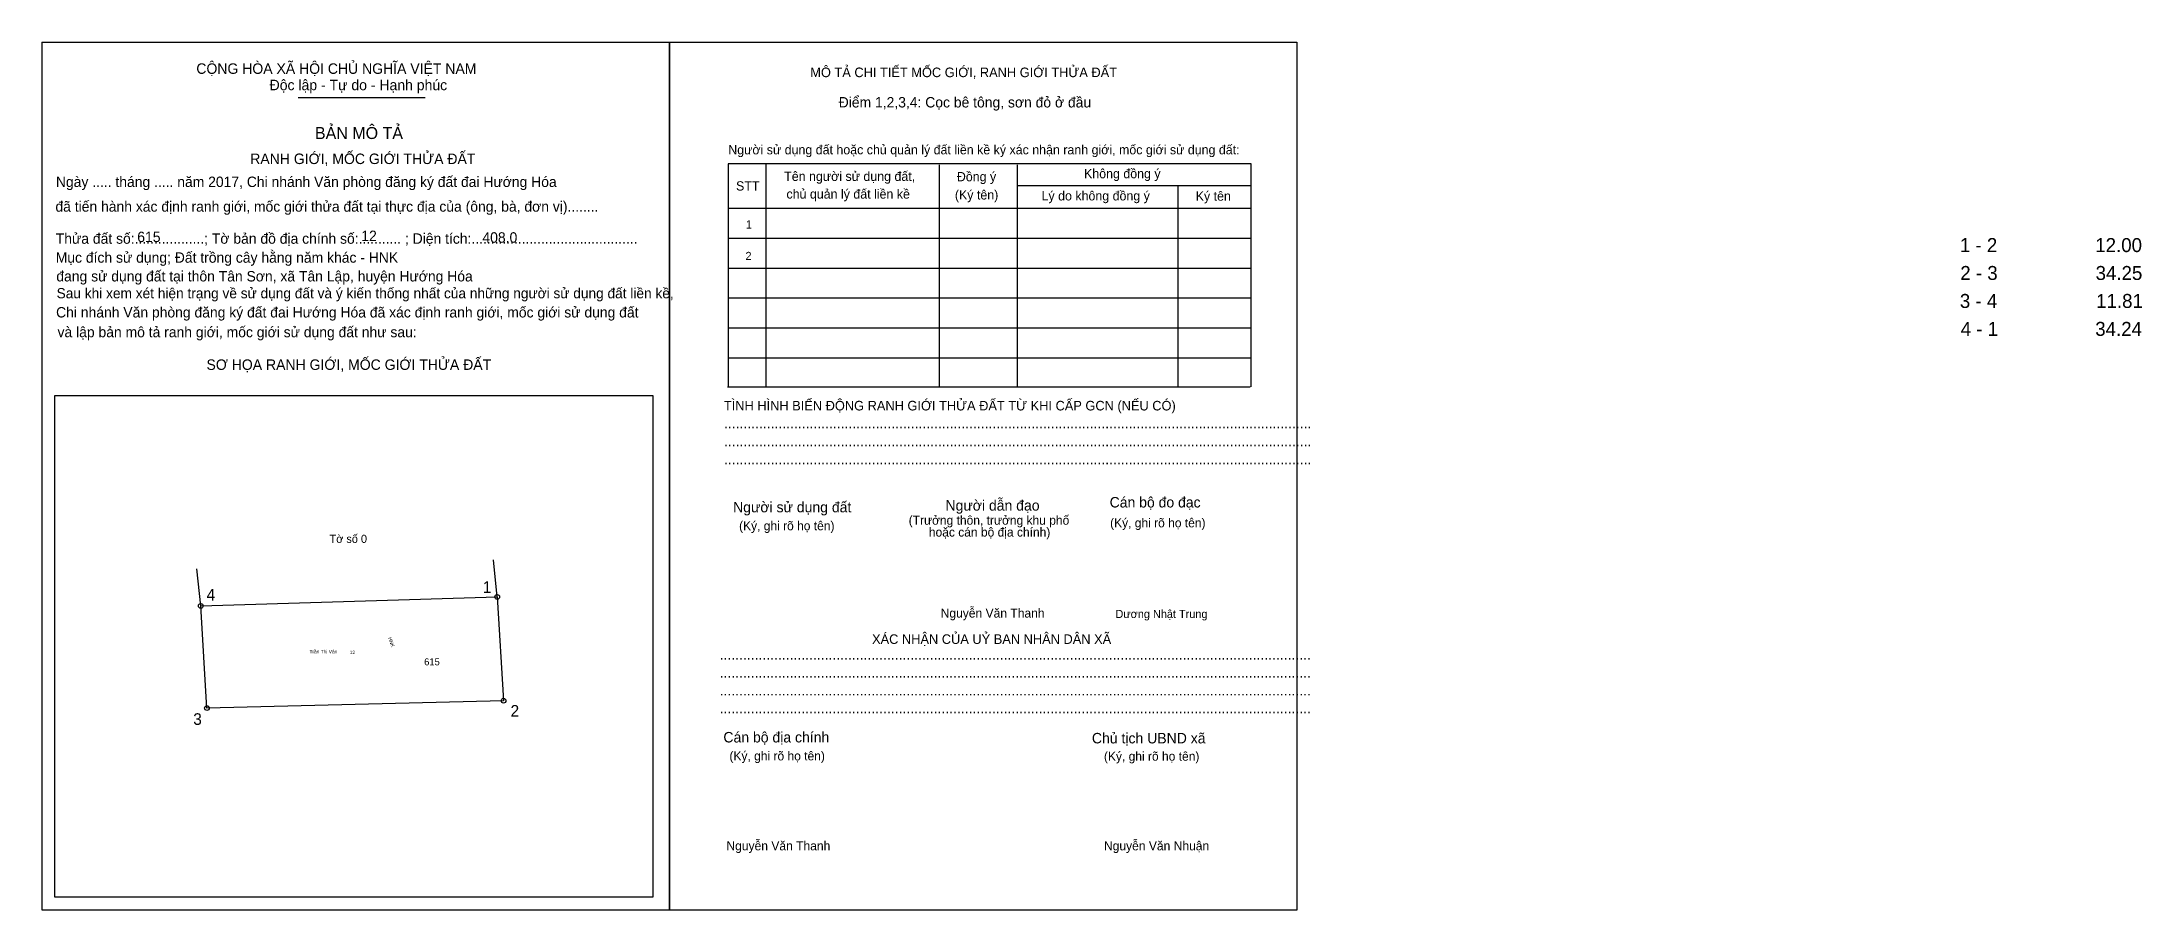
# Model space of a CAD drawing. Extents: x 548060 to 548303, y 1837666 to 1837766.
import ezdxf

# ---------------------------------------------------------------- set-up
doc = ezdxf.new("R2010")
doc.units = 0
for name, color, linetype in [('Level 1', 7, 'Continuous'), ('Level 10', 7, 'Continuous'), ('Level 11', 7, 'Continuous'), ('Level 13', 7, 'Continuous'), ('Level 18', 7, 'Continuous'), ('Level 19', 7, 'Continuous'), ('Level 2', 7, 'Continuous'), ('Level 21', 7, 'Continuous'), ('Level 27', 7, 'Continuous'), ('Level 36', 7, 'Continuous'), ('Level 52', 7, 'Continuous'), ('Level 6', 7, 'Continuous'), ('Level 60', 7, 'Continuous'), ('Level 9', 7, 'Continuous')]:
    doc.layers.add(name, color=color, linetype=linetype)

msp = doc.modelspace()

# ---------------------------------------------------------------- linework, layer by layer
at = {"layer": 'Level 1'}
for p, q in [((548060.21, 1837766.2), (548060.21, 1837766.2)), ((548060.21, 1837766.2), (548060.21, 1837766.2)), ((548060.21, 1837766.2), (548060.21, 1837766.2)), ((548060.22, 1837766.19), (548060.22, 1837766.19)), ((548089.78, 1837759.78), (548104.43, 1837759.78)), ((548143.78, 1837752.14), (548143.78, 1837726.41)), ((548163.76, 1837752.03), (548163.76, 1837726.41)), ((548172.77, 1837752.03), (548172.77, 1837726.41)), ((548172.77, 1837749.65), (548199.79, 1837749.65)), ((548191.32, 1837749.65), (548191.32, 1837726.41)), ((548139.44, 1837747.02), (548199.79, 1837747.02)), ((548139.44, 1837743.57), (548199.79, 1837743.57)), ((548139.44, 1837740.11), (548199.79, 1837740.11)), ((548139.44, 1837736.66), (548199.79, 1837736.66)), ((548139.44, 1837733.21), (548199.79, 1837733.21)), ((548139.44, 1837729.75), (548199.79, 1837729.75)), ((548139.33, 1837726.41), (548199.68, 1837726.41)), ((548061.7, 1837725.39), (548061.7, 1837725.39)), ((548061.7, 1837725.39), (548061.7, 1837725.39)), ((548061.7, 1837725.39), (548061.7, 1837725.39)), ((548130.74, 1837667.51), (548130.74, 1837667.51)), ((548130.74, 1837667.51), (548130.74, 1837667.51)), ((548130.74, 1837667.51), (548130.74, 1837667.51)), ((548205.07, 1837666.01), (548205.07, 1837666.01)), ((548205.08, 1837666.01), (548205.08, 1837666.01)), ((548205.08, 1837666.01), (548205.08, 1837666.01))]:
    msp.add_line(p, q, dxfattribs=at)
msp.add_lwpolyline([(548199.79, 1837726.41), (548199.79, 1837752.14), (548139.44, 1837752.14), (548139.44, 1837726.41)], dxfattribs=at)
msp.add_lwpolyline([(548061.7, 1837725.39), (548130.74, 1837725.39), (548130.74, 1837667.51), (548061.7, 1837667.51)], close=True, dxfattribs=at)
at = {"layer": 'Level 10'}
msp.add_lwpolyline([(548078.54, 1837701.11), (548112.76, 1837702.15), (548113.49, 1837690.17), (548079.25, 1837689.32)], close=True, dxfattribs=at)
at = {"layer": 'Level 11'}
for centre in [(548112.76, 1837702.15), (548078.54, 1837701.11), (548078.54, 1837701.11), (548079.25, 1837689.32), (548113.49, 1837690.17)]:
    msp.add_circle(centre, 0.269, dxfattribs=at)
at = {"layer": 'Level 2'}
for points in [[(548060.22, 1837766.19), (548132.64, 1837766.19), (548132.64, 1837666.01), (548060.22, 1837666.01)], [(548132.64, 1837766.19), (548205.07, 1837766.19), (548205.07, 1837666.01), (548132.64, 1837666.01)], [(548132.64, 1837766.19), (548205.07, 1837766.19), (548205.07, 1837666.01), (548132.64, 1837666.01)]]:
    msp.add_lwpolyline(points, close=True, dxfattribs=at)
at = {"layer": 'Level 27'}
for p, q in [((548078.54, 1837701.11), (548078.1, 1837705.39)), ((548112.76, 1837702.15), (548112.32, 1837706.43))]:
    msp.add_line(p, q, dxfattribs=at)

# ---------------------------------------------------------------- texts
at = {"layer": 'Level 1'}
for s, height, p in [('CỘNG HÒA XÃ HỘI CHỦ NGHĨA VIỆT NAM', 1.2089, (548078.03, 1837762.52)), ('MÔ TẢ CHI TIẾT MỐC GIỚI, RANH GIỚI THỬA ĐẤT', 1.1053, (548148.9, 1837762.14)), ('Độc lập - Tự do - Hạnh phúc', 1.2089, (548086.49, 1837760.63)), ('Điểm 1,2,3,4: Cọc bê tông, sơn đỏ ở đầu', 1.2003, (548152.18, 1837758.64)), ('BẢN MÔ TẢ', 1.382, (548091.72, 1837755)), ('RANH GIỚI, MỐC GIỚI THỬA ĐẤT', 1.2097, (548084.25, 1837752.11)), ('Người sử dụng đất hoặc chủ quản lý đất liền kề ký xác nhận ranh giới, mốc giới sử dụng đất:', 1.0708, (548139.43, 1837753.23)), ('Ngày ..... tháng ..... năm 2017, Chi nhánh Văn phòng đăng ký đất đai Hướng Hóa', 1.2003, (548061.82, 1837749.46)), ('STT', 1.071, (548140.33, 1837749.05)), ('Tên người sử dụng đất,', 1.0708, (548145.89, 1837750.16)), ('Đồng ý', 1.071, (548165.82, 1837750.12)), ('Không đồng ý', 1.0708, (548180.5, 1837750.47)), (' đã tiến hành xác định ranh giới, mốc giới thửa đất tại thực địa của (ông, bà, đơn vị)........', 1.2003, (548061.32, 1837746.61)), ('chủ quản lý đất liền kề', 1.0708, (548146.15, 1837748.12)), ('(Ký tên)', 1.071, (548165.59, 1837748.02)), ('Lý do không đồng ý', 1.0708, (548175.6, 1837747.91)), ('Ký tên', 1.071, (548193.39, 1837747.88)), ('Thửa đất số:..................; Tờ bản đồ địa chính số:........... ; Diện tích:...........................................', 1.20031, (548061.8, 1837742.91)), ('Mục đích sử dụng; Đất trồng cây hằng năm khác - HNK', 1.2003, (548061.8, 1837740.72)), ('đang sử dụng đất tại thôn Tân Sơn, xã Tân Lập, huyện Hướng Hóa', 1.2003, (548061.87, 1837738.56)), ('Chi nhánh Văn phòng đăng ký đất đai Hướng Hóa đã xác định ranh giới, mốc giới sử dụng đất', 1.2003, (548061.84, 1837734.4)), ('Sau khi xem xét hiện trạng về sử dụng đất và ý kiến thống nhất của những người sử dụng đất liền kề,', 1.1816, (548061.9, 1837736.61)), (' và lập bản mô tả ranh giới, mốc giới sử dụng đất như sau:', 1.2003, (548061.56, 1837732.12)), ('SƠ HỌA RANH GIỚI, MỐC GIỚI THỬA ĐẤT', 1.2097, (548079.2, 1837728.35)), ('TÌNH HÌNH BIẾN ĐỘNG RANH GIỚI THỬA ĐẤT TỪ KHI CẤP GCN (NẾU CÓ)', 1.1053, (548138.93, 1837723.67)), ('.......................................................................................................................................................', 1.20892, (548138.93, 1837721.6)), ('.......................................................................................................................................................', 1.20892, (548138.93, 1837719.53)), ('.......................................................................................................................................................', 1.20892, (548138.93, 1837717.46)), ('Cán bộ đo đạc', 1.2064, (548183.46, 1837712.47)), ('Người sử dụng đất', 1.2091, (548139.99, 1837711.91)), ('(Trưởng thôn, trưởng khu phố', 1.0362, (548160.26, 1837710.48)), ('Người dẫn đạo', 1.2085, (548164.51, 1837712.11)), ('(Ký, ghi rõ họ tên)', 1.0363, (548140.68, 1837709.84)), ('hoặc cán bộ địa chính)', 1.0362, (548162.59, 1837709.11)), ('(Ký, ghi rõ họ tên)', 1.0363, (548183.51, 1837710.18)), ('Nguyễn Văn Thanh', 1.0409, (548163.95, 1837699.76)), ('Dương Nhật Trung', 0.941, (548184.13, 1837699.71)), ('XÁC NHẬN CỦA UỶ BAN NHÂN DÂN XÃ', 1.1058, (548156.03, 1837696.72)), ('........................................................................................................................................................', 1.20892, (548138.43, 1837694.9)), ('........................................................................................................................................................', 1.20892, (548138.43, 1837692.83)), ('........................................................................................................................................................', 1.20892, (548138.43, 1837690.77)), ('........................................................................................................................................................', 1.20892, (548138.43, 1837688.7)), ('Cán bộ địa chính', 1.2091, (548138.87, 1837685.35)), ('Chủ tịch UBND xã', 1.2091, (548181.41, 1837685.24)), ('(Ký, ghi rõ họ tên)', 1.0363, (548139.57, 1837683.28)), ('(Ký, ghi rõ họ tên)', 1.0363, (548182.8, 1837683.24)), ('Nguyễn Văn Thanh', 1.0409, (548139.22, 1837672.9)), ('Nguyễn Văn Nhuận', 1.0409, (548182.8, 1837672.9))]:
    msp.add_text(s, height=height, dxfattribs=at).set_placement(p)
at = {"layer": 'Level 13'}
msp.add_text('Trần Thị Vân', height=0.4033, dxfattribs=at).set_placement((548091.09, 1837695.63))
at = {"layer": 'Level 18'}
msp.add_text('12', height=0.403, dxfattribs=at).set_placement((548095.74, 1837695.54))
at = {"layer": 'Level 19'}
msp.add_text('HNK', height=0.403, rotation=290, dxfattribs=at).set_placement((548100.15, 1837697.41))
at = {"layer": 'Level 21'}
msp.add_text('615', height=0.807, dxfattribs=at).set_placement((548104.33, 1837694.25))
at = {"layer": 'Level 36'}
msp.add_text('Tờ số 0', height=0.941, dxfattribs=at).set_placement((548093.41, 1837708.38))
at = {"layer": 'Level 52'}
for s, p in [('1 - 2', (548281.6, 1837741.95)), ('12.00', (548297.23, 1837741.95)), ('2 - 3', (548281.65, 1837738.73)), ('34.25', (548297.27, 1837738.73)), ('3 - 4', (548281.6, 1837735.5)), ('11.81', (548297.33, 1837735.5)), ('4 - 1', (548281.7, 1837732.28)), ('34.24', (548297.23, 1837732.28))]:
    msp.add_text(s, height=1.613, dxfattribs=at).set_placement(p)
at = {"layer": 'Level 6'}
for s, p in [('615', (548071.21, 1837743.1)), ('12', (548097.07, 1837743.22)), ('408.0', (548111.05, 1837743.03))]:
    msp.add_text(s, height=1.205, dxfattribs=at).set_placement(p)
at = {"layer": 'Level 60'}
for s, p in [('1', (548141.47, 1837744.67)), ('2', (548141.42, 1837741.03))]:
    msp.add_text(s, height=0.941, dxfattribs=at).set_placement(p)
at = {"layer": 'Level 9'}
for s, p in [('4', (548079.21, 1837701.73)), ('1', (548111.09, 1837702.61)), ('2', (548114.3, 1837688.33)), ('3', (548077.67, 1837687.38))]:
    msp.add_text(s, height=1.34, dxfattribs=at).set_placement(p)

doc.saveas('drawing.dxf')
